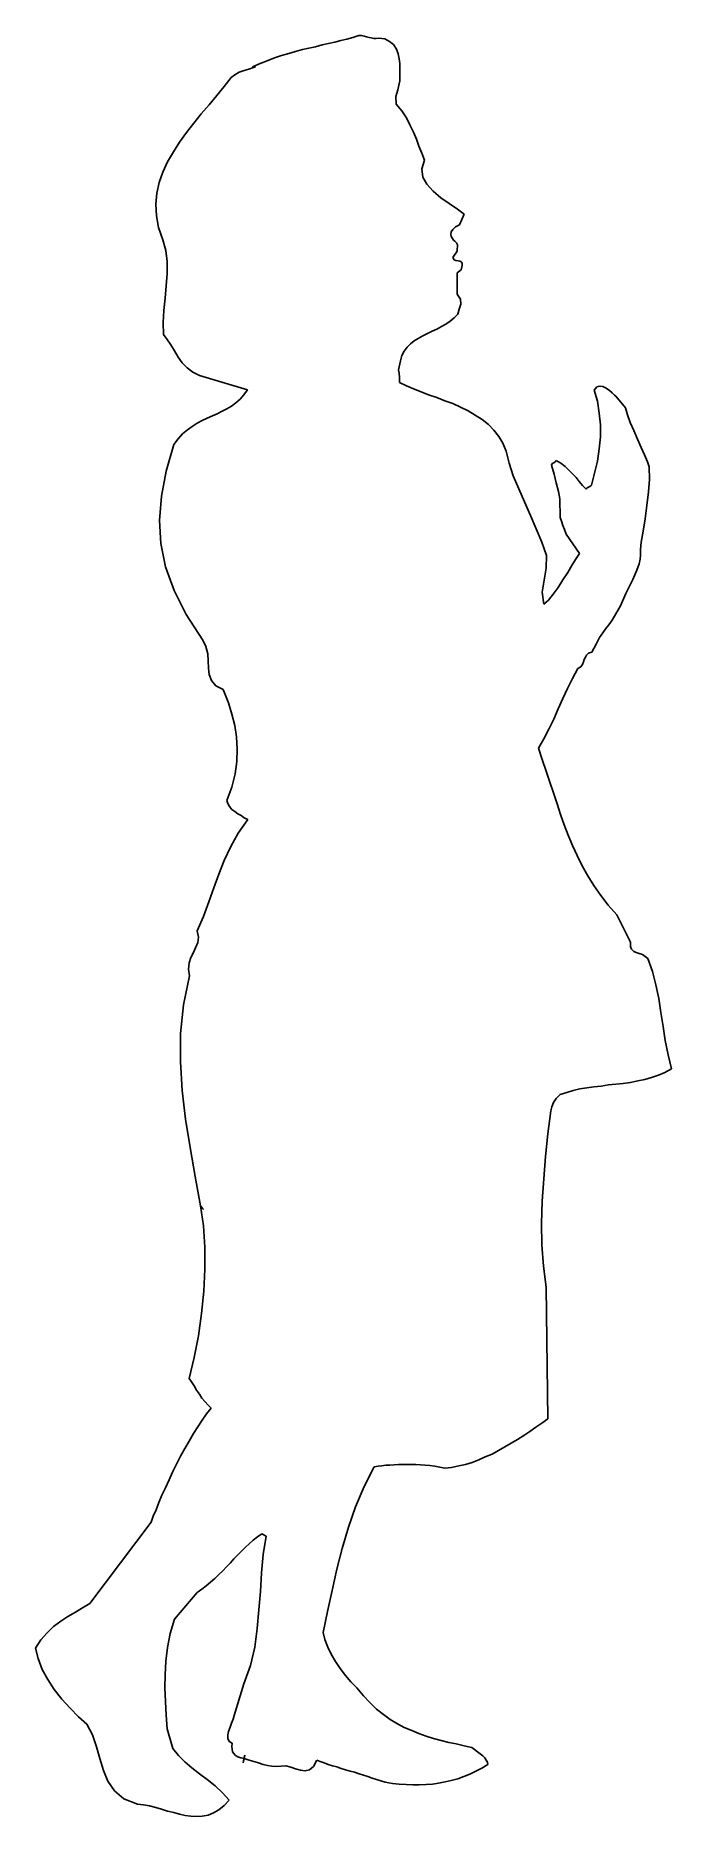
# Model space of a CAD drawing. Extents: x 19160 to 19718, y 127 to 1688.
import ezdxf

# ---------------------------------------------------------------- set-up
doc = ezdxf.new("R2010")
doc.units = 0
doc.header["$LTSCALE"] = 1270
doc.header["$MEASUREMENT"] = 0
doc.layers.get('0').update_dxf_attribs({"linetype": 'CONTINUOUS'})

msp = doc.modelspace()

# ---------------------------------------------------------------- linework, layer by layer
at = {"linetype": 'CONTINUOUS'}
for p, q in [((19433.4, 1684.7), (19438.7, 1686.3)), ((19438.7, 1686.3), (19443.8, 1687.9)), ((19443.8, 1687.9), (19446.3, 1687.9)), ((19446.3, 1687.9), (19448.5, 1687.5)), ((19448.5, 1687.5), (19450.7, 1686.9)), ((19450.7, 1686.9), (19452.9, 1686.3)), ((19452.9, 1686.3), (19454.8, 1686)), ((19376.2, 1670.3), (19382.4, 1672.1)), ((19382.4, 1672.1), (19388.4, 1674)), ((19388.4, 1674), (19394.4, 1675.6)), ((19394.4, 1675.6), (19400.1, 1676.9)), ((19400.1, 1676.9), (19406, 1678.1)), ((19406, 1678.1), (19411.7, 1679.7)), ((19411.7, 1679.7), (19417.4, 1681)), ((19417.4, 1681), (19422.7, 1682.2)), ((19422.7, 1682.2), (19428, 1683.5)), ((19428, 1683.5), (19433.4, 1684.7)), ((19454.8, 1686), (19457, 1685.4)), ((19457, 1685.4), (19459.2, 1685.4)), ((19459.2, 1685.4), (19461.4, 1685.7)), ((19461.4, 1685.7), (19466.7, 1685)), ((19466.7, 1685), (19470.8, 1682.8)), ((19470.8, 1682.8), (19474.3, 1680)), ((19474.3, 1680), (19476.8, 1675.9)), ((19476.8, 1675.9), (19478.4, 1671.8)), ((19478.4, 1671.8), (19479.3, 1667.4)), ((19335, 1653.6), (19339, 1655.8)), ((19339, 1655.8), (19343.4, 1657.4)), ((19343.4, 1657.4), (19347.5, 1658.6)), ((19347.5, 1658.6), (19350.7, 1659.6)), ((19350.7, 1660.5), (19357.3, 1663.3)), ((19352.9, 1660.5), (19350.7, 1660.5)), ((19350.7, 1659.6), (19352.9, 1660.2)), ((19352.9, 1660.2), (19352.9, 1660.5)), ((19357.3, 1663.3), (19363.6, 1665.9)), ((19363.6, 1665.9), (19369.9, 1668.4)), ((19369.9, 1668.4), (19376.2, 1670.3)), ((19479.3, 1667.4), (19479.9, 1663.3)), ((19479.9, 1663.3), (19479.9, 1659.6)), ((19479.9, 1659.6), (19479.9, 1648.2)), ((19319.2, 1635.3), (19325.8, 1643.2)), ((19325.8, 1643.2), (19331.8, 1651.1)), ((19331.8, 1651.1), (19335, 1653.6)), ((19478.1, 1640.4), (19476.2, 1634.4)), ((19479.9, 1648.2), (19478.1, 1640.4)), ((19305.7, 1619.3), (19312.6, 1627.2)), ((19312.6, 1627.2), (19319.2, 1635.3)), ((19476.2, 1634.4), (19476.5, 1627.8)), ((19476.5, 1627.8), (19481.5, 1621.8)), ((19292.8, 1602.9), (19299.1, 1611.1)), ((19299.1, 1611.1), (19305.7, 1619.3)), ((19481.5, 1621.8), (19485.6, 1615.8)), ((19485.6, 1615.8), (19488.7, 1609.6)), ((19488.7, 1609.6), (19491.9, 1603.3)), ((19281.2, 1586), (19286.5, 1594.5)), ((19286.5, 1594.5), (19292.8, 1602.9)), ((19491.9, 1603.3), (19494.4, 1597)), ((19494.4, 1597), (19496.6, 1591)), ((19272, 1568.3), (19276.1, 1577.1)), ((19276.1, 1577.1), (19281.2, 1586)), ((19496.6, 1591), (19499.1, 1584.7)), ((19499.1, 1584.7), (19501.6, 1578.7)), ((19501.6, 1578.7), (19499.1, 1571.2)), ((19268.9, 1559.2), (19272, 1568.3)), ((19499.1, 1571.2), (19500.1, 1563.9)), ((19500.1, 1563.9), (19503.5, 1557.7)), ((19265.8, 1540), (19266.7, 1549.8)), ((19266.7, 1549.8), (19268.9, 1559.2)), ((19503.5, 1557.7), (19509.2, 1551.4)), ((19509.2, 1551.4), (19515.8, 1545.7)), ((19515.8, 1545.7), (19523, 1540.7)), ((19266.4, 1530), (19265.8, 1540)), ((19523, 1540.7), (19530.3, 1535.6)), ((19530.3, 1535.6), (19536.2, 1531.2)), ((19536.2, 1531.2), (19532.2, 1522.1)), ((19268.3, 1519.6), (19266.4, 1530)), ((19272, 1508.9), (19268.3, 1519.6)), ((19524.9, 1515.8), (19524.6, 1513.6)), ((19526.2, 1518), (19524.9, 1515.8)), ((19528.7, 1520.2), (19526.2, 1518)), ((19532.2, 1522.1), (19528.7, 1520.2)), ((19274.6, 1499.5), (19272, 1508.9)), ((19275.8, 1489.7), (19274.6, 1499.5)), ((19524.6, 1513.6), (19524.9, 1511.7)), ((19524.9, 1511.7), (19525.9, 1509.9)), ((19525.9, 1509.9), (19526.8, 1508.6)), ((19526.8, 1508.6), (19528.1, 1507.6)), ((19528.1, 1507.6), (19528.7, 1507)), ((19528.7, 1507), (19529.6, 1506.1)), ((19529.6, 1506.1), (19530, 1505.1)), ((19530, 1505.1), (19530.3, 1504.8)), ((19530.3, 1504.8), (19530, 1498.8)), ((19275.8, 1479.3), (19275.8, 1489.7)), ((19530, 1498.8), (19526.2, 1493.2)), ((19526.2, 1493.2), (19527.4, 1491.3)), ((19527.4, 1491.3), (19529, 1490.7)), ((19529, 1490.7), (19530.9, 1490.3)), ((19530.9, 1490.3), (19532.5, 1490)), ((19532.5, 1490), (19533.4, 1489.7)), ((19533.4, 1489.7), (19534.4, 1488.5)), ((19534.4, 1486.3), (19533.7, 1482.5)), ((19534.4, 1488.5), (19534.4, 1486.3)), ((19273.9, 1457.6), (19274.9, 1468.6)), ((19274.9, 1468.6), (19275.8, 1479.3)), ((19533.7, 1482.5), (19530, 1480)), ((19530, 1480), (19530, 1461.1)), ((19273, 1446.9), (19273.9, 1457.6)), ((19530, 1461.1), (19533.1, 1456.7)), ((19533.4, 1452.3), (19531.8, 1447.9)), ((19533.1, 1456.7), (19533.4, 1452.3)), ((19272.4, 1436.3), (19273, 1446.9)), ((19524, 1437.5), (19520.2, 1435)), ((19527.4, 1440.3), (19524, 1437.5)), ((19530.6, 1443.8), (19527.4, 1440.3)), ((19531.8, 1447.9), (19530.6, 1443.8)), ((19272.7, 1425.9), (19272.4, 1436.3)), ((19275.8, 1421.5), (19272.7, 1425.9)), ((19279, 1416.7), (19275.8, 1421.5)), ((19496, 1422.4), (19492.5, 1420.2)), ((19500.1, 1424.6), (19496, 1422.4)), ((19504.2, 1426.8), (19500.1, 1424.6)), ((19508.3, 1428.7), (19504.2, 1426.8)), ((19512.3, 1430.6), (19508.3, 1428.7)), ((19516.4, 1432.8), (19512.3, 1430.6)), ((19520.2, 1435), (19516.4, 1432.8)), ((19282.1, 1411.4), (19279, 1416.7)), ((19285.3, 1406), (19282.1, 1411.4)), ((19289, 1401), (19285.3, 1406)), ((19481.5, 1407.3), (19480.3, 1402.6)), ((19483.7, 1411.1), (19481.5, 1407.3)), ((19486.2, 1414.6), (19483.7, 1411.1)), ((19489.1, 1417.7), (19486.2, 1414.6)), ((19492.5, 1420.2), (19489.1, 1417.7)), ((19293.4, 1396.6), (19289, 1401)), ((19298.2, 1392.8), (19293.4, 1396.6)), ((19304.1, 1390), (19298.2, 1392.8)), ((19346.3, 1377.4), (19304.1, 1390)), ((19479.3, 1397.6), (19478.7, 1394.7)), ((19478.7, 1394.7), (19479.3, 1391.9)), ((19480.3, 1402.6), (19479.3, 1397.6)), ((19479.3, 1391.9), (19479.6, 1388.1)), ((19343.1, 1373), (19346.3, 1377.4)), ((19479.6, 1388.1), (19479.6, 1383.7)), ((19479.6, 1383.7), (19485.6, 1380.9)), ((19485.6, 1380.9), (19491.9, 1378.1)), ((19491.9, 1378.1), (19498.5, 1375.5)), ((19498.5, 1375.5), (19505.1, 1373)), ((19650.4, 1377.1), (19652.6, 1379.9)), ((19653.3, 1367.4), (19650.4, 1377.1)), ((19652.6, 1379.9), (19655.1, 1380.6)), ((19655.1, 1380.6), (19658, 1380.3)), ((19658, 1380.3), (19660.8, 1378.7)), ((19660.8, 1378.7), (19663.6, 1376.8)), ((19663.6, 1376.8), (19666.1, 1374.6)), ((19666.1, 1374.6), (19668, 1372.7)), ((19319.5, 1356.4), (19323.9, 1358.6)), ((19323.9, 1358.6), (19328, 1360.8)), ((19328, 1360.8), (19332.1, 1363)), ((19332.1, 1363), (19335.9, 1365.8)), ((19335.9, 1365.8), (19339.7, 1369.2)), ((19339.7, 1369.2), (19343.1, 1373)), ((19505.1, 1373), (19512.3, 1370.5)), ((19512.3, 1370.5), (19519.3, 1367.7)), ((19519.3, 1367.7), (19526.2, 1365.2)), ((19526.2, 1365.2), (19533.1, 1362)), ((19533.1, 1362), (19539.7, 1358.9)), ((19539.7, 1358.9), (19546, 1355.1)), ((19654.8, 1357), (19653.3, 1367.4)), ((19668, 1372.7), (19669.3, 1371.8)), ((19669.3, 1371.8), (19677.8, 1361.4)), ((19677.8, 1361.4), (19679.4, 1355.4)), ((19293.7, 1342.2), (19297.8, 1345.3)), ((19297.8, 1345.3), (19302.2, 1348.2)), ((19302.2, 1348.2), (19306.6, 1350.4)), ((19306.6, 1350.4), (19311, 1352.6)), ((19311, 1352.6), (19315.4, 1354.5)), ((19315.4, 1354.5), (19319.5, 1356.4)), ((19546, 1355.1), (19552, 1351.3)), ((19552, 1351.3), (19557.6, 1346.9)), ((19557.6, 1346.9), (19562.3, 1341.9)), ((19655.8, 1346.6), (19654.8, 1357)), ((19655.8, 1336.2), (19655.8, 1346.6)), ((19679.4, 1355.4), (19681.9, 1348.8)), ((19681.9, 1348.8), (19685, 1341.6)), ((19274.9, 1306), (19281.5, 1329.3)), ((19281.5, 1329.3), (19285.3, 1334.3)), ((19285.3, 1334.3), (19289.3, 1338.7)), ((19289.3, 1338.7), (19293.7, 1342.2)), ((19562.3, 1341.9), (19566.8, 1336.5)), ((19566.8, 1336.5), (19570.2, 1330.6)), ((19570.2, 1330.6), (19573, 1323.6)), ((19654.8, 1325.5), (19655.8, 1336.2)), ((19685, 1341.6), (19688.2, 1334)), ((19688.2, 1334), (19691.6, 1326.8)), ((19573, 1323.6), (19575.6, 1313)), ((19575.6, 1313), (19579.3, 1301.9)), ((19613, 1311.4), (19613.6, 1312.6)), ((19613.6, 1312.6), (19614.9, 1313.3)), ((19614.9, 1313.3), (19616.1, 1314.2)), ((19616.1, 1314.2), (19617.1, 1315.5)), ((19617.1, 1315.5), (19621.2, 1313)), ((19621.2, 1313), (19624.9, 1310.1)), ((19650.7, 1304.2), (19653.3, 1314.8)), ((19653.3, 1314.8), (19654.8, 1325.5)), ((19691.6, 1326.8), (19694.4, 1320.2)), ((19694.4, 1320.2), (19697, 1314.2)), ((19697, 1314.2), (19698.5, 1309.8)), ((19270.8, 1284), (19274.9, 1306)), ((19579.3, 1301.9), (19584.1, 1290.6)), ((19615.2, 1303.5), (19613, 1311.4)), ((19617.1, 1295.7), (19615.2, 1303.5)), ((19624.9, 1310.1), (19628.1, 1307)), ((19628.1, 1307), (19631.2, 1303.8)), ((19631.2, 1303.8), (19634.4, 1300.4)), ((19634.4, 1300.4), (19637.2, 1296.9)), ((19637.2, 1296.9), (19640, 1293.5)), ((19647.9, 1293.8), (19650.7, 1304.2)), ((19698.9, 1298.8), (19697.9, 1287.8)), ((19698.5, 1309.8), (19698.9, 1298.8)), ((19269.2, 1262.9), (19270.8, 1284)), ((19584.1, 1290.6), (19589.1, 1279)), ((19619, 1288.1), (19617.1, 1295.7)), ((19620.2, 1281.8), (19619, 1288.1)), ((19620.5, 1265.5), (19620.2, 1281.8)), ((19640, 1293.5), (19643.2, 1290.3)), ((19643.2, 1290.3), (19644.1, 1291.3)), ((19644.1, 1291.3), (19645.4, 1291.9)), ((19645.4, 1291.9), (19646.6, 1292.5)), ((19646.6, 1292.5), (19647.9, 1293.8)), ((19697.9, 1287.8), (19696.6, 1275.8)), ((19589.1, 1279), (19594.4, 1267)), ((19594.4, 1267), (19599.5, 1255.4)), ((19621.5, 1262.3), (19620.5, 1265.5)), ((19696.6, 1275.8), (19695.1, 1264.2)), ((19270.2, 1242.5), (19269.2, 1262.9)), ((19599.5, 1255.4), (19604.5, 1243.8)), ((19622.7, 1258.5), (19621.5, 1262.3)), ((19624.3, 1254.8), (19622.7, 1258.5)), ((19625.6, 1250.7), (19624.3, 1254.8)), ((19637.5, 1233.7), (19625.6, 1250.7)), ((19693.2, 1253.5), (19691.6, 1243.8)), ((19695.1, 1264.2), (19693.2, 1253.5)), ((19274.2, 1222.1), (19270.2, 1242.5)), ((19604.5, 1243.8), (19608.6, 1232.1)), ((19634.4, 1229.3), (19637.5, 1233.7)), ((19691.6, 1243.8), (19691, 1237.2)), ((19691, 1237.2), (19691, 1232.4)), ((19281.8, 1201.3), (19274.2, 1222.1)), ((19608.3, 1221.1), (19606.4, 1210.4)), ((19608.6, 1232.1), (19608.3, 1221.1)), ((19627.1, 1217.3), (19630.9, 1223.9)), ((19630.9, 1223.9), (19634.4, 1229.3)), ((19687.8, 1219.2), (19684.1, 1211)), ((19689.7, 1224.9), (19687.8, 1219.2)), ((19690.7, 1229), (19689.7, 1224.9)), ((19691, 1232.4), (19690.7, 1229)), ((19606.4, 1210.4), (19604.8, 1200)), ((19614.2, 1198.1), (19618.7, 1204.1)), ((19618.7, 1204.1), (19622.7, 1210.7)), ((19622.7, 1210.7), (19627.1, 1217.3)), ((19684.1, 1211), (19678.1, 1198.8)), ((19292.5, 1180.2), (19281.8, 1201.3)), ((19604.8, 1200), (19606.1, 1189.3)), ((19606.1, 1189.3), (19610.2, 1192.8)), ((19610.2, 1192.8), (19614.2, 1198.1)), ((19673.4, 1187.8), (19669.3, 1180.9)), ((19678.1, 1198.8), (19673.4, 1187.8)), ((19307, 1157.9), (19292.5, 1180.2)), ((19663.3, 1171.4), (19660.5, 1168)), ((19666.1, 1175.5), (19663.3, 1171.4)), ((19669.3, 1180.9), (19666.1, 1175.5)), ((19309.8, 1152.2), (19307, 1157.9)), ((19655.1, 1160.1), (19652, 1154.4)), ((19658, 1164.2), (19655.1, 1160.1)), ((19660.5, 1168), (19658, 1164.2)), ((19311.4, 1145.9), (19309.8, 1152.2)), ((19311.7, 1139.6), (19311.4, 1145.9)), ((19641.6, 1140.9), (19641, 1138.7)), ((19642.6, 1142.8), (19641.6, 1140.9)), ((19643.5, 1144.7), (19642.6, 1142.8)), ((19645.4, 1146.3), (19643.5, 1144.7)), ((19648.2, 1147.2), (19645.4, 1146.3)), ((19652, 1154.4), (19648.2, 1147.2)), ((19312, 1133.4), (19311.7, 1139.6)), ((19312.6, 1127.7), (19312, 1133.4)), ((19314.8, 1122.4), (19312.6, 1127.7)), ((19631.2, 1124.2), (19626.8, 1115.4)), ((19635.9, 1133.1), (19631.2, 1124.2)), ((19638.5, 1134.6), (19635.9, 1133.1)), ((19640, 1136.5), (19638.5, 1134.6)), ((19641, 1138.7), (19640, 1136.5)), ((19318.6, 1117.9), (19314.8, 1122.4)), ((19324.9, 1114.5), (19318.6, 1117.9)), ((19329.6, 1102.8), (19324.9, 1114.5)), ((19626.8, 1115.4), (19622.7, 1106.6)), ((19332.4, 1093.1), (19329.6, 1102.8)), ((19335, 1083), (19332.4, 1093.1)), ((19618.7, 1097.5), (19614.9, 1088.7)), ((19622.7, 1106.6), (19618.7, 1097.5)), ((19336.5, 1073), (19335, 1083)), ((19610.5, 1079.9), (19606.1, 1071.4)), ((19614.9, 1088.7), (19610.5, 1079.9)), ((19337.2, 1062.3), (19336.5, 1073)), ((19336.8, 1051.6), (19337.2, 1062.3)), ((19606.1, 1071.4), (19601.4, 1063.2)), ((19601.4, 1063.2), (19604.8, 1053.2)), ((19335.3, 1040.6), (19336.8, 1051.6)), ((19604.8, 1053.2), (19608.3, 1043.1)), ((19332.4, 1028.9), (19335.3, 1040.6)), ((19608.3, 1043.1), (19611.4, 1033.3)), ((19611.4, 1033.3), (19614.6, 1023.9)), ((19328, 1017.3), (19332.4, 1028.9)), ((19329, 1014.5), (19328, 1017.3)), ((19614.6, 1023.9), (19617.7, 1014.2)), ((19330.5, 1012), (19329, 1014.5)), ((19332.4, 1009.4), (19330.5, 1012)), ((19335, 1007.5), (19332.4, 1009.4)), ((19337.8, 1005.7), (19335, 1007.5)), ((19340.6, 1004.1), (19337.8, 1005.7)), ((19338.1, 988.7), (19346.6, 1000.6)), ((19343.4, 1002.2), (19340.6, 1004.1)), ((19346.6, 1000.6), (19343.4, 1002.2)), ((19617.7, 1014.2), (19620.8, 1005)), ((19620.8, 1005), (19624, 995.9)), ((19331.5, 977), (19338.1, 988.7)), ((19624, 995.9), (19627.5, 986.8)), ((19627.5, 986.8), (19631.2, 977.7)), ((19325.8, 964.8), (19331.5, 977)), ((19631.2, 977.7), (19635.3, 968.9)), ((19635.3, 968.9), (19639.7, 960.1)), ((19316.7, 940.6), (19321.1, 952.8)), ((19321.1, 952.8), (19325.8, 964.8)), ((19639.7, 960.1), (19644.8, 951.3)), ((19312.3, 928.3), (19316.7, 940.6)), ((19644.8, 951.3), (19650.1, 942.8)), ((19650.1, 942.8), (19656.1, 934)), ((19307.6, 915.7), (19312.3, 928.3)), ((19656.1, 934), (19662.7, 925.5)), ((19662.7, 925.5), (19670.2, 917)), ((19302.2, 903.1), (19307.6, 915.7)), ((19670.2, 917), (19682.2, 893.1)), ((19300.7, 888), (19302.6, 892.8)), ((19303.2, 897.5), (19302.2, 903.1)), ((19302.6, 892.8), (19303.2, 897.5)), ((19682.2, 893.1), (19682.2, 889.3)), ((19294.4, 869.5), (19295, 874.8)), ((19295, 874.8), (19296.6, 879.5)), ((19296.6, 879.5), (19298.8, 884)), ((19298.8, 884), (19300.7, 888)), ((19682.2, 889.3), (19683.1, 886.8)), ((19683.1, 886.8), (19685, 884.9)), ((19685, 884.9), (19687.2, 884)), ((19687.2, 884), (19689.7, 883)), ((19689.7, 883), (19692.6, 882.1)), ((19692.6, 882.1), (19695.1, 880.5)), ((19695.1, 880.5), (19697.3, 878.6)), ((19697.3, 878.6), (19701.4, 867.3)), ((19290, 838), (19295.3, 863.5)), ((19295.3, 863.5), (19294.4, 869.5)), ((19701.4, 867.3), (19704.5, 855.6)), ((19704.5, 855.6), (19707, 843.7)), ((19707, 843.7), (19708.9, 831.4)), ((19287.5, 812.9), (19290, 838)), ((19708.9, 831.4), (19710.8, 819.2)), ((19287.5, 788), (19287.5, 812.9)), ((19710.8, 819.2), (19712.7, 806.9)), ((19712.7, 806.9), (19715.2, 794.3)), ((19289, 762.9), (19287.5, 788)), ((19718, 782), (19712.4, 778.9)), ((19715.2, 794.3), (19718, 782)), ((19643.8, 765.4), (19637.8, 764.4)), ((19650.1, 766.3), (19643.8, 765.4)), ((19656.4, 766.9), (19650.1, 766.3)), ((19663, 767.9), (19656.4, 766.9)), ((19669.3, 768.5), (19663, 767.9)), ((19675.6, 769.1), (19669.3, 768.5)), ((19682.2, 770.1), (19675.6, 769.1)), ((19688.5, 771.4), (19682.2, 770.1)), ((19694.8, 772.6), (19688.5, 771.4)), ((19700.7, 774.5), (19694.8, 772.6)), ((19706.7, 776.4), (19700.7, 774.5)), ((19712.4, 778.9), (19706.7, 776.4)), ((19291.9, 738), (19289, 762.9)), ((19614.6, 752.5), (19613.3, 748.7)), ((19617.1, 755.9), (19614.6, 752.5)), ((19620.5, 759.4), (19617.1, 755.9)), ((19626.2, 761.3), (19620.5, 759.4)), ((19631.9, 762.9), (19626.2, 761.3)), ((19637.8, 764.4), (19631.9, 762.9)), ((19295.9, 712.9), (19291.9, 738)), ((19612.4, 745.2), (19609.8, 725.1)), ((19613.3, 748.7), (19612.4, 745.2)), ((19609.8, 725.1), (19607.6, 705)), ((19300.4, 687.7), (19295.9, 712.9)), ((19607.6, 705), (19606.1, 685.5)), ((19305.1, 661.9), (19300.4, 687.7)), ((19606.1, 685.5), (19604.8, 666)), ((19307.6, 644.3), (19305.1, 661.9)), ((19305.1, 661.9), (19307, 659.4)), ((19307, 659.4), (19305.1, 661.9)), ((19307, 659.4), (19307.6, 658.7)), ((19307.6, 658.7), (19307, 659.4)), ((19604.8, 666), (19604.2, 646.5)), ((19308.8, 625.7), (19307.6, 644.3)), ((19604.2, 646.5), (19604.5, 627.6)), ((19308.8, 606.5), (19308.8, 625.7)), ((19604.5, 627.6), (19605.8, 609.1)), ((19605.8, 609.1), (19608.3, 590.5)), ((19307.9, 587), (19308.8, 606.5)), ((19306, 567.5), (19307.9, 587)), ((19608.3, 590.5), (19609.8, 475.1)), ((19303.2, 548), (19306, 567.5)), ((19299.4, 528.9), (19303.2, 548)), ((19295, 510.6), (19299.4, 528.9)), ((19297.2, 507.5), (19295, 510.6)), ((19299.4, 504), (19297.2, 507.5)), ((19301.6, 500.2), (19299.4, 504)), ((19304.1, 496.8), (19301.6, 500.2)), ((19306.3, 493.3), (19304.1, 496.8)), ((19308.8, 490.2), (19306.3, 493.3)), ((19311.7, 487), (19308.8, 490.2)), ((19310.4, 479.5), (19314.5, 484.5)), ((19314.5, 484.5), (19311.7, 487)), ((19302.6, 468.2), (19306.6, 474.1)), ((19306.6, 474.1), (19310.4, 479.5)), ((19604.5, 471.3), (19599.1, 467.8)), ((19609.8, 475.1), (19604.5, 471.3)), ((19291.2, 449), (19295, 455.6)), ((19295, 455.6), (19298.8, 462.2)), ((19298.8, 462.2), (19302.6, 468.2)), ((19577.4, 453.7), (19571.8, 450.5)), ((19583.1, 457.1), (19577.4, 453.7)), ((19588.5, 460.6), (19583.1, 457.1)), ((19593.8, 464.1), (19588.5, 460.6)), ((19599.1, 467.8), (19593.8, 464.1)), ((19284, 435.4), (19287.5, 442.4)), ((19287.5, 442.4), (19291.2, 449)), ((19549.1, 439.2), (19543.2, 437)), ((19554.8, 441.7), (19549.1, 439.2)), ((19560.8, 444.3), (19554.8, 441.7)), ((19566.4, 447.4), (19560.8, 444.3)), ((19571.8, 450.5), (19566.4, 447.4)), ((19274.2, 414.7), (19277.4, 421.6)), ((19277.4, 421.6), (19280.5, 428.5)), ((19280.5, 428.5), (19284, 435.4)), ((19457.3, 433.2), (19448.5, 415.9)), ((19460.8, 433.6), (19457.3, 433.2)), ((19464.2, 433.9), (19460.8, 433.6)), ((19467.7, 434.5), (19464.2, 433.9)), ((19471.1, 434.5), (19467.7, 434.5)), ((19474.9, 434.8), (19471.1, 434.5)), ((19478.7, 435.1), (19474.9, 434.8)), ((19482.1, 435.1), (19478.7, 435.1)), ((19485.9, 435.1), (19482.1, 435.1)), ((19490, 435.1), (19485.9, 435.1)), ((19493.8, 435.1), (19490, 435.1)), ((19497.9, 434.8), (19493.8, 435.1)), ((19502, 434.5), (19497.9, 434.8)), ((19506.1, 434.2), (19502, 434.5)), ((19510.5, 433.6), (19506.1, 434.2)), ((19514.9, 432.9), (19510.5, 433.6)), ((19519.3, 432), (19514.9, 432.9)), ((19525.2, 432.6), (19519.3, 432)), ((19531.5, 433.9), (19525.2, 432.6)), ((19537.5, 435.1), (19531.5, 433.9)), ((19543.2, 437), (19537.5, 435.1)), ((19268.6, 401.8), (19271.1, 408.1)), ((19271.1, 408.1), (19274.2, 414.7)), ((19448.5, 415.9), (19440.9, 398)), ((19263.6, 389.8), (19266.1, 395.5)), ((19266.1, 395.5), (19268.6, 401.8)), ((19440.9, 398), (19434.7, 380.1)), ((19207.9, 313.1), (19261.7, 384.5)), ((19261.7, 384.5), (19263.6, 389.8)), ((19434.7, 380.1), (19429.3, 361.5)), ((19344.4, 362.5), (19340.9, 359)), ((19347.8, 365.6), (19344.4, 362.5)), ((19351.3, 368.8), (19347.8, 365.6)), ((19355.1, 371.6), (19351.3, 368.8)), ((19358.9, 374.4), (19355.1, 371.6)), ((19362.6, 372.2), (19358.9, 374.4)), ((19360.1, 356.2), (19362.6, 372.2)), ((19429.3, 361.5), (19424.6, 343.3)), ((19327.7, 345.5), (19324.6, 342)), ((19331.2, 348.9), (19327.7, 345.5)), ((19334.3, 352.4), (19331.2, 348.9)), ((19337.8, 355.9), (19334.3, 352.4)), ((19340.9, 359), (19337.8, 355.9)), ((19358.5, 340.1), (19360.1, 356.2)), ((19310.1, 328.8), (19306.3, 325.7)), ((19313.9, 332), (19310.1, 328.8)), ((19317.6, 335.1), (19313.9, 332)), ((19321.1, 338.6), (19317.6, 335.1)), ((19324.6, 342), (19321.1, 338.6)), ((19357.6, 323.8), (19358.5, 340.1)), ((19424.6, 343.3), (19420.5, 324.7)), ((19201.6, 309.3), (19207.9, 313.1)), ((19302.2, 322.8), (19282.1, 299.6)), ((19306.3, 325.7), (19302.2, 322.8)), ((19356.3, 307.7), (19357.6, 323.8)), ((19420.5, 324.7), (19416.4, 306.2)), ((19176.1, 293), (19182.4, 297.7)), ((19182.4, 297.7), (19188.7, 301.8)), ((19188.7, 301.8), (19195.3, 305.5)), ((19195.3, 305.5), (19201.6, 309.3)), ((19282.1, 299.6), (19278.3, 287)), ((19354.8, 291.4), (19356.3, 307.7)), ((19416.4, 306.2), (19412.6, 287.9)), ((19160.4, 274.1), (19165.1, 281.3)), ((19165.1, 281.3), (19170.4, 287.6)), ((19170.4, 287.6), (19176.1, 293)), ((19278.3, 287), (19276.1, 274.7)), ((19352.6, 275), (19354.8, 291.4)), ((19412.6, 287.9), (19414.2, 281.6)), ((19414.2, 281.6), (19416.7, 275)), ((19162.6, 265), (19160.4, 274.1)), ((19276.1, 274.7), (19274.6, 262.8)), ((19348.8, 259), (19352.6, 275)), ((19416.7, 275), (19419.6, 268.7)), ((19419.6, 268.7), (19423.3, 262.5)), ((19166.1, 255.5), (19162.6, 265)), ((19171.1, 246.7), (19166.1, 255.5)), ((19273.9, 250.8), (19273.6, 239.2)), ((19274.6, 262.8), (19273.9, 250.8)), ((19343.1, 242.9), (19348.8, 259)), ((19423.3, 262.5), (19427.4, 256.2)), ((19427.4, 256.2), (19432.1, 250.2)), ((19432.1, 250.2), (19436.9, 244.5)), ((19176.7, 237.9), (19171.1, 246.7)), ((19183.3, 229.4), (19176.7, 237.9)), ((19273.6, 239.2), (19274.2, 227.2)), ((19334.6, 215), (19343.1, 242.9)), ((19436.9, 244.5), (19442.2, 239.2)), ((19442.2, 239.2), (19447.9, 232.3)), ((19190.6, 221.6), (19183.3, 229.4)), ((19198.1, 214), (19190.6, 221.6)), ((19274.2, 227.2), (19274.9, 215.3)), ((19447.9, 232.3), (19453.5, 226.3)), ((19453.5, 226.3), (19459.5, 220.6)), ((19459.5, 220.6), (19465.5, 215.9)), ((19205.4, 207.4), (19198.1, 214)), ((19210.4, 198), (19205.4, 207.4)), ((19274.9, 215.3), (19275.8, 203.3)), ((19275.8, 203.3), (19280.8, 186)), ((19329.6, 201.1), (19330.9, 204.9)), ((19330.9, 204.9), (19332.1, 208.3)), ((19332.1, 208.3), (19333.7, 211.8)), ((19333.7, 211.8), (19334.6, 215)), ((19465.5, 215.9), (19471.5, 211.5)), ((19471.5, 211.5), (19477.7, 207.7)), ((19477.7, 207.7), (19483.7, 204.6)), ((19483.7, 204.6), (19490.3, 201.8)), ((19213.9, 187.6), (19210.4, 198)), ((19216.7, 177.2), (19213.9, 187.6)), ((19329, 198), (19329.6, 201.1)), ((19329, 194.8), (19329, 198)), ((19330.2, 192.3), (19329, 194.8)), ((19332.7, 190.7), (19330.2, 192.3)), ((19332.4, 187.9), (19332.7, 190.7)), ((19332.7, 185.4), (19332.4, 187.9)), ((19490.3, 201.8), (19496.6, 199.2)), ((19496.6, 199.2), (19502.9, 197)), ((19502.9, 197), (19509.5, 194.8)), ((19509.5, 194.8), (19516.1, 193.2)), ((19516.1, 193.2), (19522.7, 191.4)), ((19522.7, 191.4), (19529.3, 190.1)), ((19529.3, 190.1), (19536.2, 188.5)), ((19536.2, 188.5), (19542.9, 187)), ((19219.8, 166.8), (19216.7, 177.2)), ((19280.8, 186), (19285.6, 180)), ((19285.6, 180), (19291.2, 174.4)), ((19291.2, 174.4), (19297.5, 169.3)), ((19333.1, 183.2), (19332.7, 185.4)), ((19334.3, 181.6), (19333.1, 183.2)), ((19335.6, 180), (19334.3, 181.6)), ((19337.8, 178.8), (19335.6, 180)), ((19340.3, 177.8), (19337.8, 178.8)), ((19343.4, 177.2), (19340.3, 177.8)), ((19343.4, 177.2), (19342.5, 173.4)), ((19342.5, 173.4), (19343.1, 176.9)), ((19343.1, 176.9), (19343.8, 180.4)), ((19343.8, 180.4), (19343.4, 177.2)), ((19347.8, 176), (19343.4, 177.2)), ((19351.9, 174.7), (19347.8, 176)), ((19356, 173.4), (19351.9, 174.7)), ((19360.1, 172.2), (19356, 173.4)), ((19363.9, 171.2), (19360.1, 172.2)), ((19407, 176), (19404.1, 170.3)), ((19410.1, 174.7), (19407, 176)), ((19413.6, 173.4), (19410.1, 174.7)), ((19417, 172.2), (19413.6, 173.4)), ((19420.8, 170.9), (19417, 172.2)), ((19542.9, 187), (19545.4, 185.1)), ((19545.4, 185.1), (19547.9, 183.2)), ((19547.9, 183.2), (19550.4, 181.3)), ((19550.4, 181.3), (19552.6, 179.7)), ((19557, 172.2), (19551.7, 169)), ((19552.6, 179.7), (19554.5, 177.8)), ((19554.5, 177.8), (19555.7, 176)), ((19555.7, 176), (19556.7, 174.1)), ((19556.7, 174.1), (19557, 172.2)), ((19223.6, 157.4), (19219.8, 166.8)), ((19229.6, 148.9), (19223.6, 157.4)), ((19297.5, 169.3), (19304.1, 164)), ((19304.1, 164), (19311, 159)), ((19311, 159), (19318, 153.3)), ((19367.7, 170.6), (19363.9, 171.2)), ((19371.8, 170.3), (19367.7, 170.6)), ((19375.8, 170.6), (19371.8, 170.3)), ((19379.9, 170.9), (19375.8, 170.6)), ((19384.3, 169.7), (19379.9, 170.9)), ((19388.4, 168.4), (19384.3, 169.7)), ((19392.8, 167.1), (19388.4, 168.4)), ((19396.9, 166.5), (19392.8, 167.1)), ((19400.7, 167.5), (19396.9, 166.5)), ((19404.1, 170.3), (19400.7, 167.5)), ((19424.6, 170), (19420.8, 170.9)), ((19428.4, 168.7), (19424.6, 170)), ((19432.1, 167.5), (19428.4, 168.7)), ((19436.2, 166.2), (19432.1, 167.5)), ((19440, 165.3), (19436.2, 166.2)), ((19444.1, 164), (19440, 165.3)), ((19447.9, 162.7), (19444.1, 164)), ((19451.9, 161.5), (19447.9, 162.7)), ((19455.7, 160.2), (19451.9, 161.5)), ((19459.5, 159), (19455.7, 160.2)), ((19463.3, 157.7), (19459.5, 159)), ((19467, 156.5), (19463.3, 157.7)), ((19473.3, 155.5), (19467, 156.5)), ((19519.6, 156.8), (19513.9, 155.8)), ((19524.9, 158), (19519.6, 156.8)), ((19530.6, 159.6), (19524.9, 158)), ((19535.9, 161.5), (19530.6, 159.6)), ((19541.3, 163.7), (19535.9, 161.5)), ((19546.6, 166.2), (19541.3, 163.7)), ((19551.7, 169), (19546.6, 166.2)), ((19237.8, 142), (19229.6, 148.9)), ((19249.7, 137.3), (19237.8, 142)), ((19318, 153.3), (19324.3, 147.3)), ((19324.3, 147.3), (19330.2, 140.7)), ((19330.2, 140.7), (19325.8, 136)), ((19479.3, 154.9), (19473.3, 155.5)), ((19485.3, 154.6), (19479.3, 154.9)), ((19491.3, 154.3), (19485.3, 154.6)), ((19496.9, 154.3), (19491.3, 154.3)), ((19502.9, 154.6), (19496.9, 154.3)), ((19508.6, 154.9), (19502.9, 154.6)), ((19513.9, 155.8), (19508.6, 154.9)), ((19255.1, 136.6), (19249.7, 137.3)), ((19260.4, 135.7), (19255.1, 136.6)), ((19265.8, 134.4), (19260.4, 135.7)), ((19270.8, 132.9), (19265.8, 134.4)), ((19276.1, 131.3), (19270.8, 132.9)), ((19281.5, 130), (19276.1, 131.3)), ((19286.5, 128.5), (19281.5, 130)), ((19291.5, 127.5), (19286.5, 128.5)), ((19296.6, 126.9), (19291.5, 127.5)), ((19301.6, 126.6), (19296.6, 126.9)), ((19306.6, 126.9), (19301.6, 126.6)), ((19311.7, 127.8), (19306.6, 126.9)), ((19316.4, 129.7), (19311.7, 127.8)), ((19321.1, 132.2), (19316.4, 129.7)), ((19325.8, 136), (19321.1, 132.2))]:
    msp.add_line(p, q, dxfattribs=at)

doc.saveas('drawing.dxf')
